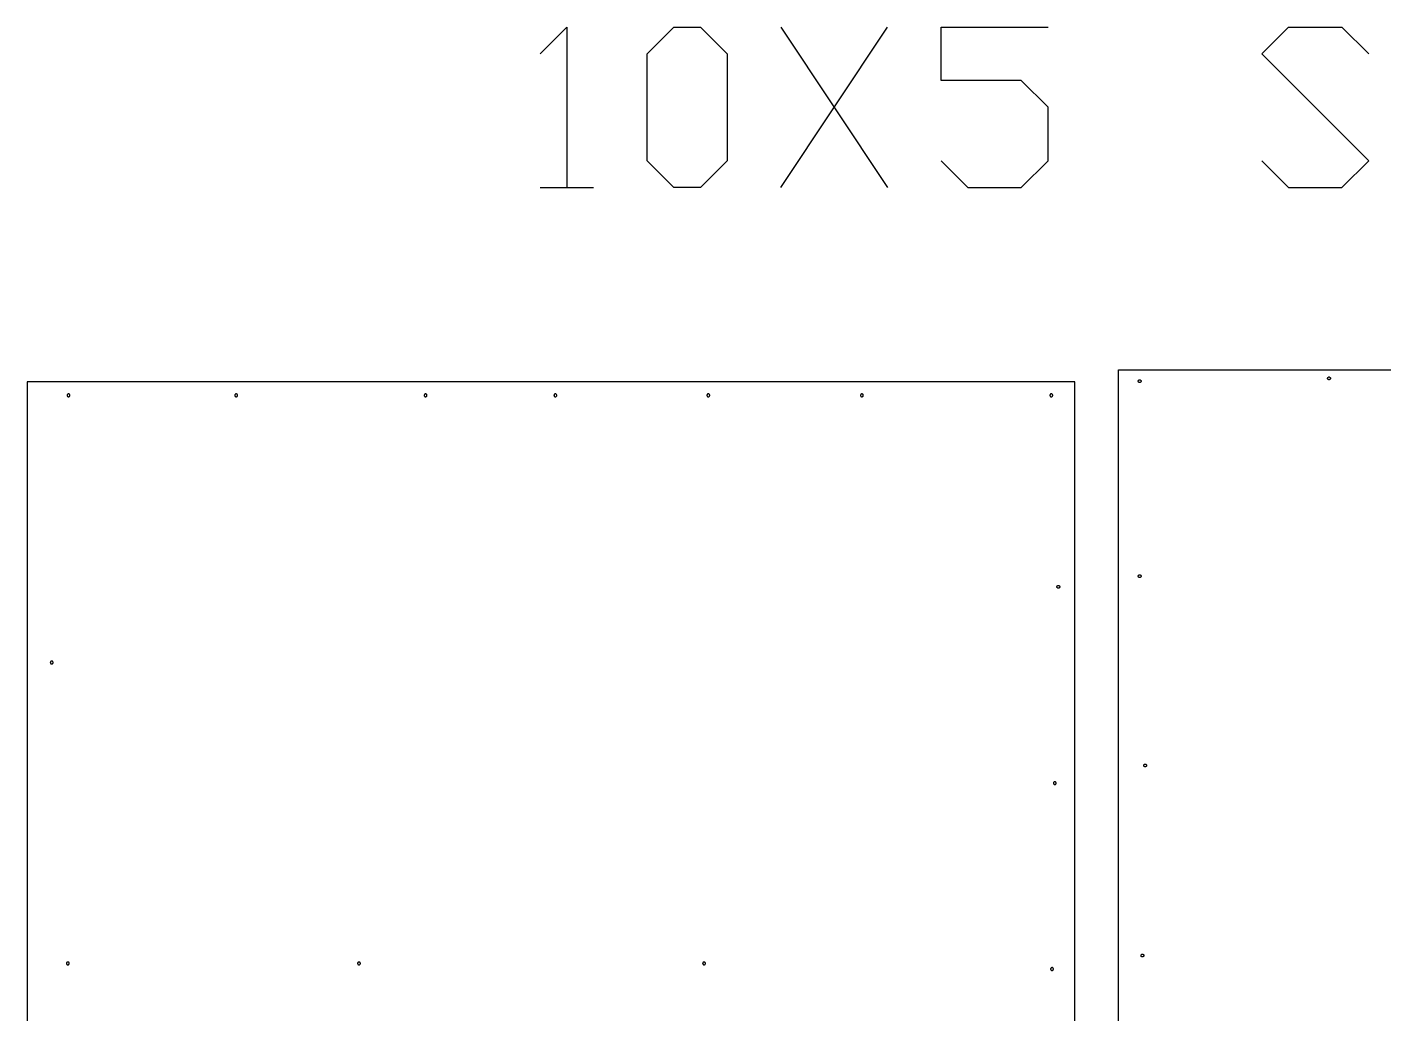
# Model space of a CAD drawing. Extents: x 123 to 9383, y -9826 to -282.
# Drawn here: x 269 to 2203, y -2048 to -641 of the extents above; entities that cross this region are included whole.
import ezdxf

# ---------------------------------------------------------------- set-up
doc = ezdxf.new("R2010")
doc.units = 0
doc.layers.add('Default Layer', color=1, linetype='CONTINUOUS')
doc.layers.add('Default_Layer', color=1, linetype='CONTINUOUS')

msp = doc.modelspace()

# ---------------------------------------------------------------- linework, layer by layer
at = {"layer": 'Default Layer'}
for points in [[(999.9, -679.4), (1038, -641.3), (1038, -869.9)], [(1342.8, -869.9), (1495.2, -641.3)], [(1342.8, -641.3), (1495.2, -869.9)], [(1571.4, -831.8), (1609.5, -869.9), (1685.7, -869.9), (1723.8, -831.8), (1723.8, -755.6), (1685.7, -717.5), (1571.4, -717.5), (1571.4, -641.3), (1723.8, -641.3)], [(2028.6, -831.8), (2066.7, -869.9), (2142.9, -869.9), (2181, -831.8), (2028.6, -679.4), (2066.7, -641.3), (2142.9, -641.3), (2181, -679.4)], [(999.9, -869.9), (1076.1, -869.9)]]:
    msp.add_lwpolyline(points, dxfattribs=at)
msp.add_lwpolyline([(1190.4, -869.9), (1152.3, -831.8), (1152.3, -679.4), (1190.4, -641.3), (1228.5, -641.3), (1266.6, -679.4), (1266.6, -831.8), (1228.5, -869.9), (1190.4, -869.9)], close=True, dxfattribs=at)
at = {"layer": 'Default_Layer'}
msp.add_lwpolyline([(2744.9, -2654.2), (1879.8, -2654.2), (1879.8, -2548), (1824.4, -2548.2), (1824.4, -1130.2), (4479.9, -1130.2)], dxfattribs=at)
for points in [[(2122.4, -1142.2), (2122.4, -1142), (2122.4, -1141.8), (2122.5, -1141.6), (2122.6, -1141.4), (2122.6, -1141.2), (2122.7, -1141.1), (2122.9, -1140.9), (2123, -1140.8), (2123.1, -1140.6), (2123.3, -1140.5), (2123.4, -1140.4), (2123.6, -1140.3), (2123.8, -1140.3), (2124, -1140.2), (2124.2, -1140.2), (2124.4, -1140.2), (2124.6, -1140.2), (2124.8, -1140.2), (2125, -1140.3), (2125.2, -1140.3), (2125.4, -1140.4), (2125.5, -1140.5), (2125.7, -1140.6), (2125.8, -1140.8), (2125.9, -1140.9), (2126.1, -1141.1), (2126.2, -1141.2), (2126.2, -1141.4), (2126.3, -1141.6), (2126.4, -1141.8), (2126.4, -1142), (2126.4, -1142.2), (2126.4, -1142.4), (2126.4, -1142.6), (2126.3, -1142.8), (2126.2, -1142.9), (2126.2, -1143.1), (2126.1, -1143.3), (2125.9, -1143.4), (2125.8, -1143.6), (2125.7, -1143.7), (2125.5, -1143.8), (2125.4, -1143.9), (2125.2, -1144), (2125, -1144.1), (2124.8, -1144.1), (2124.6, -1144.2), (2124.4, -1144.2), (2124.2, -1144.2), (2124, -1144.1), (2123.8, -1144.1), (2123.6, -1144), (2123.4, -1143.9), (2123.3, -1143.8), (2123.1, -1143.7), (2123, -1143.6), (2122.9, -1143.4), (2122.7, -1143.3), (2122.6, -1143.1), (2122.6, -1142.9), (2122.5, -1142.8), (2122.4, -1142.6), (2122.4, -1142.4), (2122.4, -1142.2)], [(1762.1, -1147.2), (268.5, -1147.2), (268.5, -1655.7), (268.5, -2162.8), (268.5, -2670.2), (1651.4, -2670.2), (1651.5, -2565.1), (1762.1, -2565.1), (1762.1, -1147.2)], [(1852.4, -1146.2), (1852.4, -1146), (1852.4, -1145.8), (1852.5, -1145.6), (1852.6, -1145.4), (1852.6, -1145.2), (1852.7, -1145.1), (1852.9, -1144.9), (1853, -1144.8), (1853.1, -1144.6), (1853.3, -1144.5), (1853.4, -1144.4), (1853.6, -1144.3), (1853.8, -1144.3), (1854, -1144.2), (1854.2, -1144.2), (1854.4, -1144.2), (1854.6, -1144.2), (1854.8, -1144.2), (1855, -1144.3), (1855.2, -1144.3), (1855.4, -1144.4), (1855.5, -1144.5), (1855.7, -1144.6), (1855.8, -1144.8), (1855.9, -1144.9), (1856.1, -1145.1), (1856.2, -1145.2), (1856.2, -1145.4), (1856.3, -1145.6), (1856.4, -1145.8), (1856.4, -1146), (1856.4, -1146.2), (1856.4, -1146.4), (1856.4, -1146.6), (1856.3, -1146.8), (1856.2, -1146.9), (1856.2, -1147.1), (1856.1, -1147.3), (1855.9, -1147.4), (1855.8, -1147.6), (1855.7, -1147.7), (1855.5, -1147.8), (1855.4, -1147.9), (1855.2, -1148), (1855, -1148.1), (1854.8, -1148.1), (1854.6, -1148.2), (1854.4, -1148.2), (1854.2, -1148.2), (1854, -1148.1), (1853.8, -1148.1), (1853.6, -1148), (1853.4, -1147.9), (1853.3, -1147.8), (1853.1, -1147.7), (1853, -1147.6), (1852.9, -1147.4), (1852.7, -1147.3), (1852.6, -1147.1), (1852.6, -1146.9), (1852.5, -1146.8), (1852.4, -1146.6), (1852.4, -1146.4), (1852.4, -1146.2)], [(325.5, -1166.3), (325.5, -1166.5), (325.6, -1166.7), (325.6, -1166.9), (325.7, -1167.1), (325.8, -1167.3), (325.9, -1167.5), (326, -1167.6), (326.1, -1167.8), (326.3, -1167.9), (326.4, -1168), (326.6, -1168.1), (326.8, -1168.2), (326.9, -1168.3), (327.1, -1168.3), (327.3, -1168.3), (327.5, -1168.3), (327.7, -1168.3), (327.9, -1168.3), (328.1, -1168.3), (328.3, -1168.2), (328.5, -1168.1), (328.7, -1168), (328.8, -1167.9), (328.9, -1167.8), (329.1, -1167.6), (329.2, -1167.5), (329.3, -1167.3), (329.4, -1167.1), (329.4, -1166.9), (329.5, -1166.7), (329.5, -1166.5), (329.5, -1166.3), (329.5, -1166.1), (329.5, -1165.9), (329.4, -1165.7), (329.4, -1165.6), (329.3, -1165.4), (329.2, -1165.2), (329.1, -1165.1), (328.9, -1164.9), (328.8, -1164.8), (328.7, -1164.7), (328.5, -1164.6), (328.3, -1164.5), (328.1, -1164.4), (327.9, -1164.4), (327.7, -1164.4), (327.5, -1164.3), (327.3, -1164.4), (327.1, -1164.4), (326.9, -1164.4), (326.8, -1164.5), (326.6, -1164.6), (326.4, -1164.7), (326.3, -1164.8), (326.1, -1164.9), (326, -1165.1), (325.9, -1165.2), (325.8, -1165.4), (325.7, -1165.6), (325.6, -1165.7), (325.6, -1165.9), (325.5, -1166.1), (325.5, -1166.3)], [(564.5, -1166.3), (564.5, -1166.5), (564.6, -1166.7), (564.6, -1166.9), (564.7, -1167.1), (564.8, -1167.3), (564.9, -1167.5), (565, -1167.6), (565.1, -1167.8), (565.3, -1167.9), (565.4, -1168), (565.6, -1168.1), (565.8, -1168.2), (565.9, -1168.3), (566.1, -1168.3), (566.3, -1168.3), (566.5, -1168.3), (566.7, -1168.3), (566.9, -1168.3), (567.1, -1168.3), (567.3, -1168.2), (567.5, -1168.1), (567.7, -1168), (567.8, -1167.9), (567.9, -1167.8), (568.1, -1167.6), (568.2, -1167.5), (568.3, -1167.3), (568.4, -1167.1), (568.4, -1166.9), (568.5, -1166.7), (568.5, -1166.5), (568.5, -1166.3), (568.5, -1166.1), (568.5, -1165.9), (568.4, -1165.7), (568.4, -1165.6), (568.3, -1165.4), (568.2, -1165.2), (568.1, -1165.1), (567.9, -1164.9), (567.8, -1164.8), (567.7, -1164.7), (567.5, -1164.6), (567.3, -1164.5), (567.1, -1164.4), (566.9, -1164.4), (566.7, -1164.4), (566.5, -1164.3), (566.3, -1164.4), (566.1, -1164.4), (565.9, -1164.4), (565.8, -1164.5), (565.6, -1164.6), (565.4, -1164.7), (565.3, -1164.8), (565.1, -1164.9), (565, -1165.1), (564.9, -1165.2), (564.8, -1165.4), (564.7, -1165.6), (564.6, -1165.7), (564.6, -1165.9), (564.5, -1166.1), (564.5, -1166.3)], [(834.5, -1166.3), (834.5, -1166.5), (834.6, -1166.7), (834.6, -1166.9), (834.7, -1167.1), (834.8, -1167.3), (834.9, -1167.5), (835, -1167.6), (835.1, -1167.8), (835.3, -1167.9), (835.4, -1168), (835.6, -1168.1), (835.8, -1168.2), (835.9, -1168.3), (836.1, -1168.3), (836.3, -1168.3), (836.5, -1168.3), (836.7, -1168.3), (836.9, -1168.3), (837.1, -1168.3), (837.3, -1168.2), (837.5, -1168.1), (837.7, -1168), (837.8, -1167.9), (837.9, -1167.8), (838.1, -1167.6), (838.2, -1167.5), (838.3, -1167.3), (838.4, -1167.1), (838.4, -1166.9), (838.5, -1166.7), (838.5, -1166.5), (838.5, -1166.3), (838.5, -1166.1), (838.5, -1165.9), (838.4, -1165.7), (838.4, -1165.6), (838.3, -1165.4), (838.2, -1165.2), (838.1, -1165.1), (837.9, -1164.9), (837.8, -1164.8), (837.7, -1164.7), (837.5, -1164.6), (837.3, -1164.5), (837.1, -1164.4), (836.9, -1164.4), (836.7, -1164.4), (836.5, -1164.3), (836.3, -1164.4), (836.1, -1164.4), (835.9, -1164.4), (835.8, -1164.5), (835.6, -1164.6), (835.4, -1164.7), (835.3, -1164.8), (835.1, -1164.9), (835, -1165.1), (834.9, -1165.2), (834.8, -1165.4), (834.7, -1165.6), (834.6, -1165.7), (834.6, -1165.9), (834.5, -1166.1), (834.5, -1166.3)], [(1019.5, -1166.3), (1019.5, -1166.5), (1019.6, -1166.7), (1019.6, -1166.9), (1019.7, -1167.1), (1019.8, -1167.3), (1019.9, -1167.5), (1020, -1167.6), (1020.1, -1167.8), (1020.3, -1167.9), (1020.4, -1168), (1020.6, -1168.1), (1020.8, -1168.2), (1020.9, -1168.3), (1021.1, -1168.3), (1021.3, -1168.3), (1021.5, -1168.3), (1021.7, -1168.3), (1021.9, -1168.3), (1022.1, -1168.3), (1022.3, -1168.2), (1022.5, -1168.1), (1022.7, -1168), (1022.8, -1167.9), (1022.9, -1167.8), (1023.1, -1167.6), (1023.2, -1167.5), (1023.3, -1167.3), (1023.4, -1167.1), (1023.4, -1166.9), (1023.5, -1166.7), (1023.5, -1166.5), (1023.5, -1166.3), (1023.5, -1166.1), (1023.5, -1165.9), (1023.4, -1165.7), (1023.4, -1165.6), (1023.3, -1165.4), (1023.2, -1165.2), (1023.1, -1165.1), (1022.9, -1164.9), (1022.8, -1164.8), (1022.7, -1164.7), (1022.5, -1164.6), (1022.3, -1164.5), (1022.1, -1164.4), (1021.9, -1164.4), (1021.7, -1164.4), (1021.5, -1164.3), (1021.3, -1164.4), (1021.1, -1164.4), (1020.9, -1164.4), (1020.8, -1164.5), (1020.6, -1164.6), (1020.4, -1164.7), (1020.3, -1164.8), (1020.1, -1164.9), (1020, -1165.1), (1019.9, -1165.2), (1019.8, -1165.4), (1019.7, -1165.6), (1019.6, -1165.7), (1019.6, -1165.9), (1019.5, -1166.1), (1019.5, -1166.3)], [(1237.5, -1166.3), (1237.5, -1166.5), (1237.6, -1166.7), (1237.6, -1166.9), (1237.7, -1167.1), (1237.8, -1167.3), (1237.9, -1167.5), (1238, -1167.6), (1238.1, -1167.8), (1238.3, -1167.9), (1238.4, -1168), (1238.6, -1168.1), (1238.8, -1168.2), (1238.9, -1168.3), (1239.1, -1168.3), (1239.3, -1168.3), (1239.5, -1168.3), (1239.7, -1168.3), (1239.9, -1168.3), (1240.1, -1168.3), (1240.3, -1168.2), (1240.5, -1168.1), (1240.7, -1168), (1240.8, -1167.9), (1240.9, -1167.8), (1241.1, -1167.6), (1241.2, -1167.5), (1241.3, -1167.3), (1241.4, -1167.1), (1241.4, -1166.9), (1241.5, -1166.7), (1241.5, -1166.5), (1241.5, -1166.3), (1241.5, -1166.1), (1241.5, -1165.9), (1241.4, -1165.7), (1241.4, -1165.6), (1241.3, -1165.4), (1241.2, -1165.2), (1241.1, -1165.1), (1240.9, -1164.9), (1240.8, -1164.8), (1240.7, -1164.7), (1240.5, -1164.6), (1240.3, -1164.5), (1240.1, -1164.4), (1239.9, -1164.4), (1239.7, -1164.4), (1239.5, -1164.3), (1239.3, -1164.4), (1239.1, -1164.4), (1238.9, -1164.4), (1238.8, -1164.5), (1238.6, -1164.6), (1238.4, -1164.7), (1238.3, -1164.8), (1238.1, -1164.9), (1238, -1165.1), (1237.9, -1165.2), (1237.8, -1165.4), (1237.7, -1165.6), (1237.6, -1165.7), (1237.6, -1165.9), (1237.5, -1166.1), (1237.5, -1166.3)], [(1456.5, -1166.3), (1456.5, -1166.5), (1456.6, -1166.7), (1456.6, -1166.9), (1456.7, -1167.1), (1456.8, -1167.3), (1456.9, -1167.5), (1457, -1167.6), (1457.1, -1167.8), (1457.3, -1167.9), (1457.4, -1168), (1457.6, -1168.1), (1457.8, -1168.2), (1457.9, -1168.3), (1458.1, -1168.3), (1458.3, -1168.3), (1458.5, -1168.3), (1458.7, -1168.3), (1458.9, -1168.3), (1459.1, -1168.3), (1459.3, -1168.2), (1459.5, -1168.1), (1459.7, -1168), (1459.8, -1167.9), (1459.9, -1167.8), (1460.1, -1167.6), (1460.2, -1167.5), (1460.3, -1167.3), (1460.4, -1167.1), (1460.4, -1166.9), (1460.5, -1166.7), (1460.5, -1166.5), (1460.5, -1166.3), (1460.5, -1166.1), (1460.5, -1165.9), (1460.4, -1165.7), (1460.4, -1165.6), (1460.3, -1165.4), (1460.2, -1165.2), (1460.1, -1165.1), (1459.9, -1164.9), (1459.8, -1164.8), (1459.7, -1164.7), (1459.5, -1164.6), (1459.3, -1164.5), (1459.1, -1164.4), (1458.9, -1164.4), (1458.7, -1164.4), (1458.5, -1164.3), (1458.3, -1164.4), (1458.1, -1164.4), (1457.9, -1164.4), (1457.8, -1164.5), (1457.6, -1164.6), (1457.4, -1164.7), (1457.3, -1164.8), (1457.1, -1164.9), (1457, -1165.1), (1456.9, -1165.2), (1456.8, -1165.4), (1456.7, -1165.6), (1456.6, -1165.7), (1456.6, -1165.9), (1456.5, -1166.1), (1456.5, -1166.3)], [(1726.5, -1166.3), (1726.5, -1166.5), (1726.6, -1166.7), (1726.6, -1166.9), (1726.7, -1167.1), (1726.8, -1167.3), (1726.9, -1167.5), (1727, -1167.6), (1727.1, -1167.8), (1727.3, -1167.9), (1727.4, -1168), (1727.6, -1168.1), (1727.8, -1168.2), (1727.9, -1168.3), (1728.1, -1168.3), (1728.3, -1168.3), (1728.5, -1168.3), (1728.7, -1168.3), (1728.9, -1168.3), (1729.1, -1168.3), (1729.3, -1168.2), (1729.5, -1168.1), (1729.7, -1168), (1729.8, -1167.9), (1729.9, -1167.8), (1730.1, -1167.6), (1730.2, -1167.5), (1730.3, -1167.3), (1730.4, -1167.1), (1730.4, -1166.9), (1730.5, -1166.7), (1730.5, -1166.5), (1730.5, -1166.3), (1730.5, -1166.1), (1730.5, -1165.9), (1730.4, -1165.7), (1730.4, -1165.6), (1730.3, -1165.4), (1730.2, -1165.2), (1730.1, -1165.1), (1729.9, -1164.9), (1729.8, -1164.8), (1729.7, -1164.7), (1729.5, -1164.6), (1729.3, -1164.5), (1729.1, -1164.4), (1728.9, -1164.4), (1728.7, -1164.4), (1728.5, -1164.3), (1728.3, -1164.4), (1728.1, -1164.4), (1727.9, -1164.4), (1727.8, -1164.5), (1727.6, -1164.6), (1727.4, -1164.7), (1727.3, -1164.8), (1727.1, -1164.9), (1727, -1165.1), (1726.9, -1165.2), (1726.8, -1165.4), (1726.7, -1165.6), (1726.6, -1165.7), (1726.6, -1165.9), (1726.5, -1166.1), (1726.5, -1166.3)], [(1852.4, -1424.2), (1852.4, -1424), (1852.4, -1423.8), (1852.5, -1423.6), (1852.6, -1423.4), (1852.6, -1423.2), (1852.7, -1423.1), (1852.9, -1422.9), (1853, -1422.8), (1853.1, -1422.6), (1853.3, -1422.5), (1853.4, -1422.4), (1853.6, -1422.3), (1853.8, -1422.3), (1854, -1422.2), (1854.2, -1422.2), (1854.4, -1422.2), (1854.6, -1422.2), (1854.8, -1422.2), (1855, -1422.3), (1855.2, -1422.3), (1855.4, -1422.4), (1855.5, -1422.5), (1855.7, -1422.6), (1855.8, -1422.8), (1855.9, -1422.9), (1856.1, -1423.1), (1856.2, -1423.2), (1856.2, -1423.4), (1856.3, -1423.6), (1856.4, -1423.8), (1856.4, -1424), (1856.4, -1424.2), (1856.4, -1424.4), (1856.4, -1424.6), (1856.3, -1424.8), (1856.2, -1424.9), (1856.2, -1425.1), (1856.1, -1425.3), (1855.9, -1425.4), (1855.8, -1425.6), (1855.7, -1425.7), (1855.5, -1425.8), (1855.4, -1425.9), (1855.2, -1426), (1855, -1426.1), (1854.8, -1426.1), (1854.6, -1426.2), (1854.4, -1426.2), (1854.2, -1426.2), (1854, -1426.1), (1853.8, -1426.1), (1853.6, -1426), (1853.4, -1425.9), (1853.3, -1425.8), (1853.1, -1425.7), (1853, -1425.6), (1852.9, -1425.4), (1852.7, -1425.3), (1852.6, -1425.1), (1852.6, -1424.9), (1852.5, -1424.8), (1852.4, -1424.6), (1852.4, -1424.4), (1852.4, -1424.2)], [(1736.6, -1439.4), (1736.6, -1439.2), (1736.6, -1439), (1736.7, -1438.8), (1736.7, -1438.6), (1736.8, -1438.4), (1736.9, -1438.2), (1737, -1438.1), (1737.2, -1437.9), (1737.3, -1437.8), (1737.5, -1437.7), (1737.6, -1437.6), (1737.8, -1437.5), (1738, -1437.4), (1738.2, -1437.4), (1738.4, -1437.4), (1738.6, -1437.4), (1738.8, -1437.4), (1739, -1437.4), (1739.2, -1437.4), (1739.4, -1437.5), (1739.5, -1437.6), (1739.7, -1437.7), (1739.9, -1437.8), (1740, -1437.9), (1740.1, -1438.1), (1740.2, -1438.2), (1740.3, -1438.4), (1740.4, -1438.6), (1740.5, -1438.8), (1740.5, -1439), (1740.6, -1439.2), (1740.6, -1439.4), (1740.6, -1439.6), (1740.5, -1439.8), (1740.5, -1440), (1740.4, -1440.1), (1740.3, -1440.3), (1740.2, -1440.5), (1740.1, -1440.6), (1740, -1440.8), (1739.9, -1440.9), (1739.7, -1441), (1739.5, -1441.1), (1739.4, -1441.2), (1739.2, -1441.3), (1739, -1441.3), (1738.8, -1441.3), (1738.6, -1441.4), (1738.4, -1441.3), (1738.2, -1441.3), (1738, -1441.3), (1737.8, -1441.2), (1737.6, -1441.1), (1737.5, -1441), (1737.3, -1440.9), (1737.2, -1440.8), (1737, -1440.6), (1736.9, -1440.5), (1736.8, -1440.3), (1736.7, -1440.1), (1736.7, -1440), (1736.6, -1439.8), (1736.6, -1439.6), (1736.6, -1439.4)], [(301.5, -1547.3), (301.5, -1547.5), (301.6, -1547.7), (301.6, -1547.9), (301.7, -1548.1), (301.8, -1548.3), (301.9, -1548.5), (302, -1548.6), (302.1, -1548.8), (302.3, -1548.9), (302.4, -1549), (302.6, -1549.1), (302.8, -1549.2), (302.9, -1549.3), (303.1, -1549.3), (303.3, -1549.3), (303.5, -1549.3), (303.7, -1549.3), (303.9, -1549.3), (304.1, -1549.3), (304.3, -1549.2), (304.5, -1549.1), (304.7, -1549), (304.8, -1548.9), (304.9, -1548.8), (305.1, -1548.6), (305.2, -1548.5), (305.3, -1548.3), (305.4, -1548.1), (305.4, -1547.9), (305.5, -1547.7), (305.5, -1547.5), (305.5, -1547.3), (305.5, -1547.1), (305.5, -1546.9), (305.4, -1546.7), (305.4, -1546.6), (305.3, -1546.4), (305.2, -1546.2), (305.1, -1546.1), (304.9, -1545.9), (304.8, -1545.8), (304.7, -1545.7), (304.5, -1545.6), (304.3, -1545.5), (304.1, -1545.4), (303.9, -1545.4), (303.7, -1545.4), (303.5, -1545.3), (303.3, -1545.4), (303.1, -1545.4), (302.9, -1545.4), (302.8, -1545.5), (302.6, -1545.6), (302.4, -1545.7), (302.3, -1545.8), (302.1, -1545.9), (302, -1546.1), (301.9, -1546.2), (301.8, -1546.4), (301.7, -1546.6), (301.6, -1546.7), (301.6, -1546.9), (301.5, -1547.1), (301.5, -1547.3)], [(1860.4, -1694.2), (1860.4, -1694), (1860.4, -1693.8), (1860.5, -1693.6), (1860.6, -1693.4), (1860.6, -1693.2), (1860.7, -1693.1), (1860.9, -1692.9), (1861, -1692.8), (1861.1, -1692.6), (1861.3, -1692.5), (1861.4, -1692.4), (1861.6, -1692.3), (1861.8, -1692.3), (1862, -1692.2), (1862.2, -1692.2), (1862.4, -1692.2), (1862.6, -1692.2), (1862.8, -1692.2), (1863, -1692.3), (1863.2, -1692.3), (1863.4, -1692.4), (1863.5, -1692.5), (1863.7, -1692.6), (1863.8, -1692.8), (1863.9, -1692.9), (1864.1, -1693.1), (1864.2, -1693.2), (1864.2, -1693.4), (1864.3, -1693.6), (1864.4, -1693.8), (1864.4, -1694), (1864.4, -1694.2), (1864.4, -1694.4), (1864.4, -1694.6), (1864.3, -1694.8), (1864.2, -1694.9), (1864.2, -1695.1), (1864.1, -1695.3), (1863.9, -1695.4), (1863.8, -1695.6), (1863.7, -1695.7), (1863.5, -1695.8), (1863.4, -1695.9), (1863.2, -1696), (1863, -1696.1), (1862.8, -1696.1), (1862.6, -1696.2), (1862.4, -1696.2), (1862.2, -1696.2), (1862, -1696.1), (1861.8, -1696.1), (1861.6, -1696), (1861.4, -1695.9), (1861.3, -1695.8), (1861.1, -1695.7), (1861, -1695.6), (1860.9, -1695.4), (1860.7, -1695.3), (1860.6, -1695.1), (1860.6, -1694.9), (1860.5, -1694.8), (1860.4, -1694.6), (1860.4, -1694.4), (1860.4, -1694.2)], [(1731.5, -1719.3), (1731.5, -1719.5), (1731.5, -1719.7), (1731.6, -1719.9), (1731.7, -1720.1), (1731.7, -1720.2), (1731.8, -1720.4), (1732, -1720.5), (1732.1, -1720.7), (1732.2, -1720.8), (1732.4, -1720.9), (1732.5, -1721), (1732.7, -1721.1), (1732.9, -1721.2), (1733.1, -1721.2), (1733.3, -1721.3), (1733.5, -1721.3), (1733.7, -1721.3), (1733.9, -1721.2), (1734.1, -1721.2), (1734.3, -1721.1), (1734.5, -1721), (1734.6, -1720.9), (1734.8, -1720.8), (1734.9, -1720.7), (1735, -1720.5), (1735.2, -1720.4), (1735.3, -1720.2), (1735.3, -1720.1), (1735.4, -1719.9), (1735.5, -1719.7), (1735.5, -1719.5), (1735.5, -1719.3), (1735.5, -1719.1), (1735.5, -1718.9), (1735.4, -1718.7), (1735.3, -1718.5), (1735.3, -1718.3), (1735.2, -1718.2), (1735, -1718), (1734.9, -1717.9), (1734.8, -1717.7), (1734.6, -1717.6), (1734.5, -1717.5), (1734.3, -1717.4), (1734.1, -1717.4), (1733.9, -1717.3), (1733.7, -1717.3), (1733.5, -1717.3), (1733.3, -1717.3), (1733.1, -1717.3), (1732.9, -1717.4), (1732.7, -1717.4), (1732.5, -1717.5), (1732.4, -1717.6), (1732.2, -1717.7), (1732.1, -1717.9), (1732, -1718), (1731.8, -1718.2), (1731.7, -1718.3), (1731.7, -1718.5), (1731.6, -1718.7), (1731.5, -1718.9), (1731.5, -1719.1), (1731.5, -1719.3)], [(1856.4, -1965.2), (1856.4, -1965), (1856.4, -1964.8), (1856.5, -1964.6), (1856.6, -1964.4), (1856.6, -1964.2), (1856.7, -1964.1), (1856.9, -1963.9), (1857, -1963.8), (1857.1, -1963.6), (1857.3, -1963.5), (1857.4, -1963.4), (1857.6, -1963.3), (1857.8, -1963.3), (1858, -1963.2), (1858.2, -1963.2), (1858.4, -1963.2), (1858.6, -1963.2), (1858.8, -1963.2), (1859, -1963.3), (1859.2, -1963.3), (1859.4, -1963.4), (1859.5, -1963.5), (1859.7, -1963.6), (1859.8, -1963.8), (1859.9, -1963.9), (1860.1, -1964.1), (1860.2, -1964.2), (1860.2, -1964.4), (1860.3, -1964.6), (1860.4, -1964.8), (1860.4, -1965), (1860.4, -1965.2), (1860.4, -1965.4), (1860.4, -1965.6), (1860.3, -1965.8), (1860.2, -1965.9), (1860.2, -1966.1), (1860.1, -1966.3), (1859.9, -1966.4), (1859.8, -1966.6), (1859.7, -1966.7), (1859.5, -1966.8), (1859.4, -1966.9), (1859.2, -1967), (1859, -1967.1), (1858.8, -1967.1), (1858.6, -1967.2), (1858.4, -1967.2), (1858.2, -1967.2), (1858, -1967.1), (1857.8, -1967.1), (1857.6, -1967), (1857.4, -1966.9), (1857.3, -1966.8), (1857.1, -1966.7), (1857, -1966.6), (1856.9, -1966.4), (1856.7, -1966.3), (1856.6, -1966.1), (1856.6, -1965.9), (1856.5, -1965.8), (1856.4, -1965.6), (1856.4, -1965.4), (1856.4, -1965.2)], [(324.5, -1976.3), (324.5, -1976.5), (324.6, -1976.7), (324.6, -1976.9), (324.7, -1977.1), (324.8, -1977.3), (324.9, -1977.5), (325, -1977.6), (325.1, -1977.8), (325.3, -1977.9), (325.4, -1978), (325.6, -1978.1), (325.8, -1978.2), (325.9, -1978.3), (326.1, -1978.3), (326.3, -1978.3), (326.5, -1978.3), (326.7, -1978.3), (326.9, -1978.3), (327.1, -1978.3), (327.3, -1978.2), (327.5, -1978.1), (327.7, -1978), (327.8, -1977.9), (327.9, -1977.8), (328.1, -1977.6), (328.2, -1977.5), (328.3, -1977.3), (328.4, -1977.1), (328.4, -1976.9), (328.5, -1976.7), (328.5, -1976.5), (328.5, -1976.3), (328.5, -1976.1), (328.5, -1975.9), (328.4, -1975.7), (328.4, -1975.6), (328.3, -1975.4), (328.2, -1975.2), (328.1, -1975.1), (327.9, -1974.9), (327.8, -1974.8), (327.7, -1974.7), (327.5, -1974.6), (327.3, -1974.5), (327.1, -1974.4), (326.9, -1974.4), (326.7, -1974.4), (326.5, -1974.3), (326.3, -1974.4), (326.1, -1974.4), (325.9, -1974.4), (325.8, -1974.5), (325.6, -1974.6), (325.4, -1974.7), (325.3, -1974.8), (325.1, -1974.9), (325, -1975.1), (324.9, -1975.2), (324.8, -1975.4), (324.7, -1975.6), (324.6, -1975.7), (324.6, -1975.9), (324.5, -1976.1), (324.5, -1976.3)], [(739.5, -1976.3), (739.5, -1976.5), (739.6, -1976.7), (739.6, -1976.9), (739.7, -1977.1), (739.8, -1977.3), (739.9, -1977.5), (740, -1977.6), (740.1, -1977.8), (740.3, -1977.9), (740.4, -1978), (740.6, -1978.1), (740.8, -1978.2), (740.9, -1978.3), (741.1, -1978.3), (741.3, -1978.3), (741.5, -1978.3), (741.7, -1978.3), (741.9, -1978.3), (742.1, -1978.3), (742.3, -1978.2), (742.5, -1978.1), (742.7, -1978), (742.8, -1977.9), (742.9, -1977.8), (743.1, -1977.6), (743.2, -1977.5), (743.3, -1977.3), (743.4, -1977.1), (743.4, -1976.9), (743.5, -1976.7), (743.5, -1976.5), (743.5, -1976.3), (743.5, -1976.1), (743.5, -1975.9), (743.4, -1975.7), (743.4, -1975.6), (743.3, -1975.4), (743.2, -1975.2), (743.1, -1975.1), (742.9, -1974.9), (742.8, -1974.8), (742.7, -1974.7), (742.5, -1974.6), (742.3, -1974.5), (742.1, -1974.4), (741.9, -1974.4), (741.7, -1974.4), (741.5, -1974.3), (741.3, -1974.4), (741.1, -1974.4), (740.9, -1974.4), (740.8, -1974.5), (740.6, -1974.6), (740.4, -1974.7), (740.3, -1974.8), (740.1, -1974.9), (740, -1975.1), (739.9, -1975.2), (739.8, -1975.4), (739.7, -1975.6), (739.6, -1975.7), (739.6, -1975.9), (739.5, -1976.1), (739.5, -1976.3)], [(1231.5, -1976.3), (1231.5, -1976.5), (1231.6, -1976.7), (1231.6, -1976.9), (1231.7, -1977.1), (1231.8, -1977.3), (1231.9, -1977.5), (1232, -1977.6), (1232.1, -1977.8), (1232.3, -1977.9), (1232.4, -1978), (1232.6, -1978.1), (1232.8, -1978.2), (1232.9, -1978.3), (1233.1, -1978.3), (1233.3, -1978.3), (1233.5, -1978.3), (1233.7, -1978.3), (1233.9, -1978.3), (1234.1, -1978.3), (1234.3, -1978.2), (1234.5, -1978.1), (1234.7, -1978), (1234.8, -1977.9), (1234.9, -1977.8), (1235.1, -1977.6), (1235.2, -1977.5), (1235.3, -1977.3), (1235.4, -1977.1), (1235.4, -1976.9), (1235.5, -1976.7), (1235.5, -1976.5), (1235.5, -1976.3), (1235.5, -1976.1), (1235.5, -1975.9), (1235.4, -1975.7), (1235.4, -1975.6), (1235.3, -1975.4), (1235.2, -1975.2), (1235.1, -1975.1), (1234.9, -1974.9), (1234.8, -1974.8), (1234.7, -1974.7), (1234.5, -1974.6), (1234.3, -1974.5), (1234.1, -1974.4), (1233.9, -1974.4), (1233.7, -1974.4), (1233.5, -1974.3), (1233.3, -1974.4), (1233.1, -1974.4), (1232.9, -1974.4), (1232.8, -1974.5), (1232.6, -1974.6), (1232.4, -1974.7), (1232.3, -1974.8), (1232.1, -1974.9), (1232, -1975.1), (1231.9, -1975.2), (1231.8, -1975.4), (1231.7, -1975.6), (1231.6, -1975.7), (1231.6, -1975.9), (1231.5, -1976.1), (1231.5, -1976.3)], [(1727.6, -1984.4), (1727.6, -1984.6), (1727.6, -1984.8), (1727.7, -1985), (1727.7, -1985.2), (1727.8, -1985.4), (1727.9, -1985.5), (1728, -1985.7), (1728.2, -1985.8), (1728.3, -1985.9), (1728.4, -1986.1), (1728.6, -1986.2), (1728.8, -1986.2), (1729, -1986.3), (1729.2, -1986.4), (1729.4, -1986.4), (1729.6, -1986.4), (1729.8, -1986.4), (1730, -1986.4), (1730.2, -1986.3), (1730.3, -1986.2), (1730.5, -1986.2), (1730.7, -1986.1), (1730.8, -1985.9), (1731, -1985.8), (1731.1, -1985.7), (1731.2, -1985.5), (1731.3, -1985.4), (1731.4, -1985.2), (1731.5, -1985), (1731.5, -1984.8), (1731.6, -1984.6), (1731.6, -1984.4), (1731.6, -1984.2), (1731.5, -1984), (1731.5, -1983.8), (1731.4, -1983.6), (1731.3, -1983.5), (1731.2, -1983.3), (1731.1, -1983.1), (1731, -1983), (1730.8, -1982.9), (1730.7, -1982.7), (1730.5, -1982.6), (1730.3, -1982.6), (1730.2, -1982.5), (1730, -1982.4), (1729.8, -1982.4), (1729.6, -1982.4), (1729.4, -1982.4), (1729.2, -1982.4), (1729, -1982.5), (1728.8, -1982.6), (1728.6, -1982.6), (1728.4, -1982.7), (1728.3, -1982.9), (1728.2, -1983), (1728, -1983.1), (1727.9, -1983.3), (1727.8, -1983.5), (1727.7, -1983.6), (1727.7, -1983.8), (1727.6, -1984), (1727.6, -1984.2), (1727.6, -1984.4)]]:
    msp.add_lwpolyline(points, close=True, dxfattribs=at)

doc.saveas('drawing.dxf')
